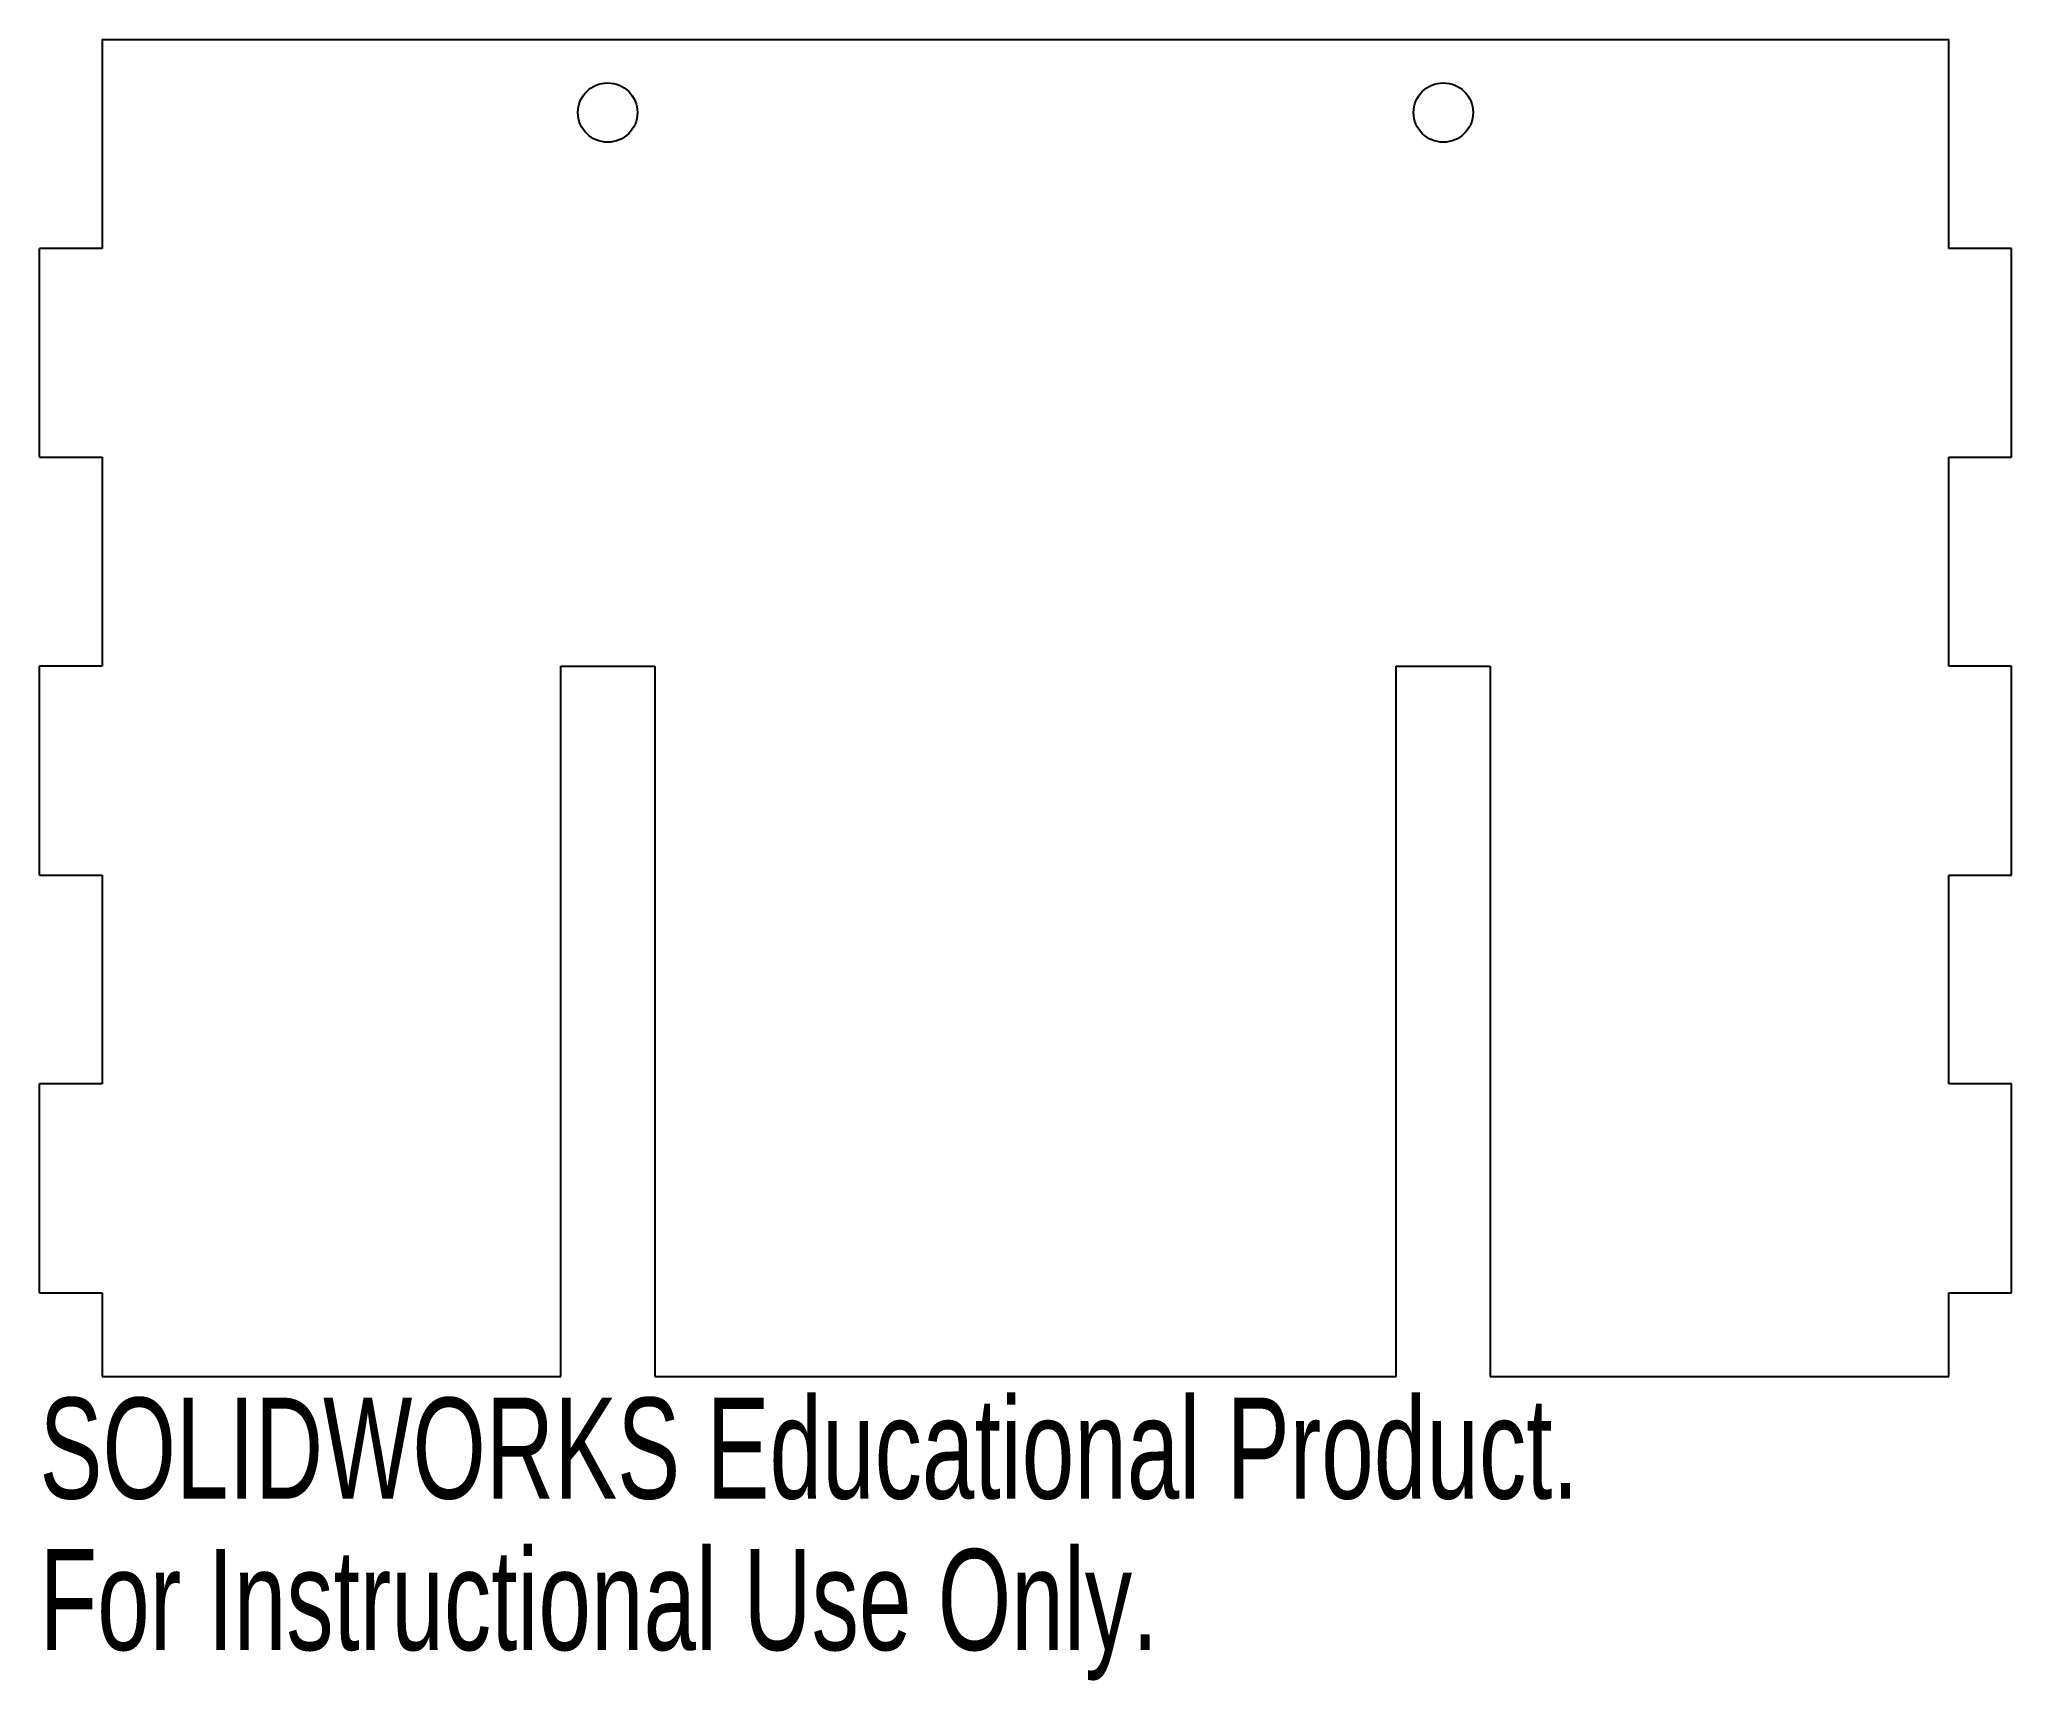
# Model space of a CAD drawing. Header units: millimetres. Extents: x -47.2 to 47.2, y -46.6 to 32.
import ezdxf

# ---------------------------------------------------------------- set-up
doc = ezdxf.new("R2010")
doc.units = ezdxf.units.MM
doc.styles.add('SLDTEXTSTYLE0', font='TXT', dxfattribs={"width": 0.7})

msp = doc.modelspace()

# ---------------------------------------------------------------- linework, layer by layer
at = {"color": 7, "linetype": 'Continuous', "lineweight": 25}
for p, q in [((-44.2, 32), (-44.2, 22)), ((-44.2, 32), (44.2, 32)), ((44.2, 22), (44.2, 32)), ((-47.2, 12), (-47.2, 22)), ((-44.2, 22), (-47.2, 22)), ((47.2, 22), (44.2, 22)), ((47.2, 12), (47.2, 22)), ((-47.2, 12), (-44.2, 12)), ((-44.2, 12), (-44.2, 2)), ((44.2, 12), (47.2, 12)), ((44.2, 2), (44.2, 12)), ((-47.2, -8), (-47.2, 2)), ((-44.2, 2), (-47.2, 2)), ((-22.25, 2), (-17.75, 2)), ((-22.25, -32), (-22.25, 2)), ((-17.75, 2), (-17.75, -32)), ((17.75, -32), (17.75, 2)), ((17.75, 2), (22.25, 2)), ((22.25, 2), (22.25, -32)), ((47.2, 2), (44.2, 2)), ((47.2, -8), (47.2, 2)), ((-47.2, -8), (-44.2, -8)), ((-44.2, -8), (-44.2, -18)), ((44.2, -8), (47.2, -8)), ((44.2, -18), (44.2, -8)), ((-47.2, -28), (-47.2, -18)), ((-44.2, -18), (-47.2, -18)), ((47.2, -18), (44.2, -18)), ((47.2, -28), (47.2, -18)), ((-47.2, -28), (-44.2, -28)), ((-44.2, -28), (-44.2, -32)), ((44.2, -28), (47.2, -28)), ((44.2, -32), (44.2, -28)), ((-44.2, -32), (-22.25, -32)), ((-17.75, -32), (17.75, -32)), ((22.25, -32), (44.2, -32))]:
    msp.add_line(p, q, dxfattribs=at)
for centre in [(-20, 28.5), (20, 28.5)]:
    msp.add_circle(centre, 1.422, dxfattribs=at)

# ---------------------------------------------------------------- texts
at = {"color": 7, "linetype": 'Continuous', "char_height": 4.83362, "attachment_point": 1, "style": 'SLDTEXTSTYLE0'}
for s, insert in [('SOLIDWORKS Educational Product.', (-47.2, -33.02)), ('For Instructional Use Only.', (-47.2, -40.27))]:
    msp.add_mtext(s, dxfattribs=dict(at, insert=insert))

doc.saveas('drawing.dxf')
